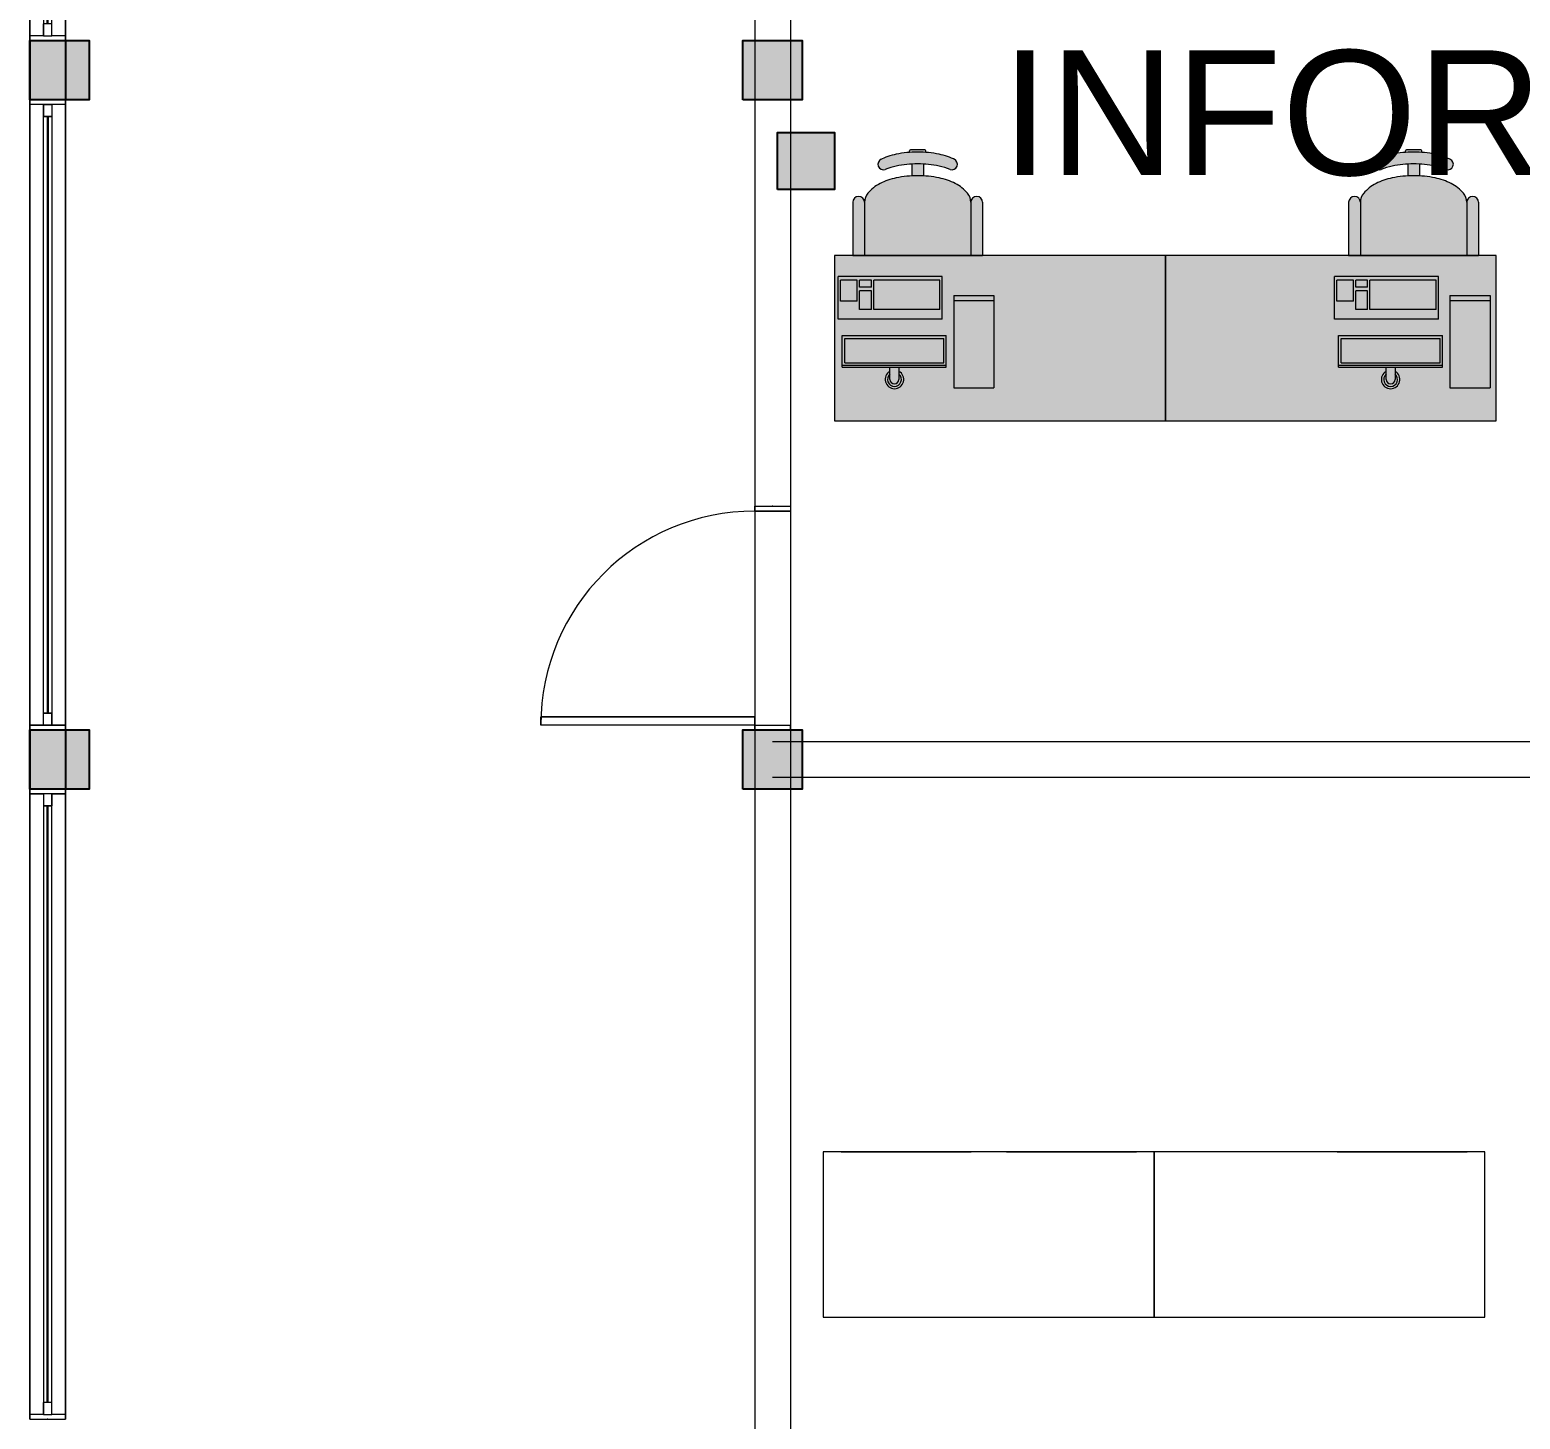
# Model space of a CAD drawing. Header units: metres. Extents: x 512 to 829, y -209 to 245.
# Drawn here: x 688.38 to 694.69, y -148.24 to -142.36 of the extents above; entities that cross this region are included whole.
import ezdxf

# ---------------------------------------------------------------- set-up
doc = ezdxf.new("R2010")
doc.units = ezdxf.units.M
doc.header["$LTSCALE"] = 0.508
doc.set_wipeout_variables(frame=1)
doc.header["$PDSIZE"] = -2
doc.linetypes.add('HIDDEN', pattern=[0.375, 0.25, -0.125])
for name, color, linetype, lineweight in [('AMB-NOVOS', 10, 'Continuous', 15), ('Demolir', 10, 'HIDDEN', 15), ('Hachuras', 1, 'Continuous', 18), ('MOBILIARIO', 252, 'Continuous', 18), ('None', 7, 'Continuous', 5), ('NãoImprimir', 7, 'Continuous', 5), ('Peitoris', 2, 'Continuous', 5), ('Telhado-Princ', 7, 'Continuous', 5)]:
    doc.layers.add(name, color=color, linetype=linetype, lineweight=lineweight)

# ---------------------------------------------------------------- blocks, each defined once
blk = doc.blocks.new('Grupo-4448')
at = {"color": 7, "linetype": 'Continuous', "lineweight": 5}
for points in [[(-1.325, 0.075), (-1.30595, 0.075), (-1.30595, -0.075), (-1.325, -0.075)], [(1.30595, 0.075), (1.325, 0.075), (1.325, -0.075), (1.30595, -0.075)]]:
    blk.add_wipeout(points, dxfattribs=at).dxf.layer = 'None'
at = {"layer": 'None', "color": 7, "linetype": 'Continuous', "lineweight": 5}
for points in [[(-1.325, 0.075), (-1.30595, 0.075), (-1.30595, -0.075), (-1.325, -0.075)], [(1.30595, 0.075), (1.325, 0.075), (1.325, -0.075), (1.30595, -0.075)]]:
    blk.add_lwpolyline(points, close=True, dxfattribs=at)
blk = doc.blocks.new('Grupo-4449')
at = {"layer": 'None', "color": 7}
blk.add_blockref('Grupo-4448', (0, 0), dxfattribs=at)
at = {"layer": 'None', "color": 7, "linetype": 'Continuous', "lineweight": 5}
for p, q in [((-1.325, 0.075), (-1.30595, 0.075)), ((-1.30595, 0.075), (-1.30595, -0.075)), ((1.325, 0.075), (1.30595, 0.075)), ((1.30595, 0.075), (1.30595, -0.075)), ((-1.325, -0.075), (-1.30595, -0.075)), ((1.325, -0.075), (1.30595, -0.075))]:
    blk.add_line(p, q, dxfattribs=at)
blk = doc.blocks.new('Grupo-4450')
at = {"layer": 'None', "color": 7, "linetype": 'Continuous', "lineweight": 5}
for p, q in [((-1.3059, 0.0175), (-1.3059, -0.0175)), ((1.3059, 0.0175), (1.3059, -0.0175))]:
    blk.add_line(p, q, dxfattribs=at)
blk = doc.blocks.new('Grupo-4451')
at = {"color": 7, "linetype": 'Continuous', "lineweight": 5}
for points in [[(-1.3059, 0.0175), (-1.2551, 0.0175), (-1.2551, -0.0175), (-1.3059, -0.0175)], [(1.2551, 0.0175), (1.3059, 0.0175), (1.3059, -0.0175), (1.2551, -0.0175)]]:
    blk.add_wipeout(points, dxfattribs=at).dxf.layer = 'None'
at = {"layer": 'None', "color": 7, "linetype": 'Continuous', "lineweight": 5}
for points in [[(-1.3059, 0.0175), (-1.2551, 0.0175), (-1.2551, -0.0175), (-1.3059, -0.0175)], [(1.2551, 0.0175), (1.3059, 0.0175), (1.3059, -0.0175), (1.2551, -0.0175)]]:
    blk.add_lwpolyline(points, close=True, dxfattribs=at)
blk = doc.blocks.new('Grupo-4452')
at = {"layer": 'None', "color": 7}
blk.add_blockref('Grupo-4450', (0, 0), dxfattribs=at)
at = {"color": 7, "linetype": 'Continuous', "lineweight": 5}
blk.add_wipeout([(-1.2551, 0.0175), (1.2551, 0.0175), (1.2551, -0.0175), (-1.2551, -0.0175)], dxfattribs=at).dxf.layer = 'None'
at = {"layer": 'None', "color": 7, "linetype": 'Continuous', "lineweight": 5}
blk.add_lwpolyline([(-1.2551, 0.0175), (1.2551, 0.0175), (1.2551, -0.0175), (-1.2551, -0.0175)], close=True, dxfattribs=at)
at = {"layer": 'None', "color": 7}
blk.add_blockref('Grupo-4451', (0, 0), dxfattribs=at)
at = {"layer": 'None', "color": 7, "linetype": 'Continuous', "lineweight": 5}
for p, q in [((-1.3059, 0.0175), (-1.2551, 0.0175)), ((-1.2551, 0.0175), (-1.2551, -0.0175)), ((1.3059, 0.0175), (1.2551, 0.0175)), ((1.2551, 0.0175), (1.2551, -0.0175)), ((-1.3059, -0.0175), (-1.2551, -0.0175)), ((1.3059, -0.0175), (1.2551, -0.0175))]:
    blk.add_line(p, q, dxfattribs=at)
blk = doc.blocks.new('Grupo-4453')
at = {"color": 7, "linetype": 'Continuous', "lineweight": 9}
blk.add_wipeout([(-1.25515, 0.000635), (1.25515, 0.000635), (1.25515, -0.000635), (-1.25515, -0.000635)], dxfattribs=at).dxf.layer = 'None'
blk = doc.blocks.new('Grupo-4454')
at = {"layer": 'None', "color": 7}
blk.add_blockref('Grupo-4453', (0, 0), dxfattribs=at)
at = {"layer": 'None', "color": 7, "linetype": 'Continuous', "lineweight": 25}
for p, q in [((-1.25515, 0.000635), (1.25515, 0.000635)), ((-1.25515, -0.000635), (1.25515, -0.000635))]:
    blk.add_line(p, q, dxfattribs=at)
blk = doc.blocks.new('Grupo-4455')
at = {"layer": 'None', "color": 7, "linetype": 'Continuous', "lineweight": 20}
for p, q in [((1.325, 0.075), (-1.325, 0.075)), ((1.325, -0.075), (-1.325, -0.075))]:
    blk.add_line(p, q, dxfattribs=at)
blk = doc.blocks.new('Window (2D)-383')
at = {"color": 7, "linetype": 'Continuous', "lineweight": 5}
blk.add_wipeout([(-1.325, 0.075), (1.325, 0.075), (1.325, -0.075), (-1.325, -0.075)], dxfattribs=at).dxf.layer = 'None'
at = {"layer": 'None', "color": 7}
blk.add_blockref('Grupo-4449', (0, 0), dxfattribs=at)
at = {"layer": 'None', "color": 7, "linetype": 'Continuous', "lineweight": 5}
for p, q in [((-1.325, 0.075), (1.325, 0.075)), ((-1.325, -0.075), (1.325, -0.075))]:
    blk.add_line(p, q, dxfattribs=at)
at = {"layer": 'NãoImprimir', "linetype": 'Continuous'}
for p in [(-1.325, 0), (1.325, 0)]:
    blk.add_point(p, dxfattribs=at)
at = {"layer": 'Peitoris'}
blk.add_blockref('Grupo-4452', (0, 0), dxfattribs=at)
blk.add_blockref('Grupo-4454', (0, 0), dxfattribs=at)
at = {"layer": 'Telhado-Princ'}
blk.add_blockref('Grupo-4455', (0, 0), dxfattribs=at)
blk = doc.blocks.new('Grupo-4456')
at = {"color": 7, "linetype": 'Continuous', "lineweight": 5}
for points in [[(-1.325, 0.075), (-1.30595, 0.075), (-1.30595, -0.075), (-1.325, -0.075)], [(1.30595, 0.075), (1.325, 0.075), (1.325, -0.075), (1.30595, -0.075)]]:
    blk.add_wipeout(points, dxfattribs=at).dxf.layer = 'None'
at = {"layer": 'None', "color": 7, "linetype": 'Continuous', "lineweight": 5}
for points in [[(-1.325, 0.075), (-1.30595, 0.075), (-1.30595, -0.075), (-1.325, -0.075)], [(1.30595, 0.075), (1.325, 0.075), (1.325, -0.075), (1.30595, -0.075)]]:
    blk.add_lwpolyline(points, close=True, dxfattribs=at)
blk = doc.blocks.new('Grupo-4457')
at = {"layer": 'None', "color": 7}
blk.add_blockref('Grupo-4456', (0, 0), dxfattribs=at)
at = {"layer": 'None', "color": 7, "linetype": 'Continuous', "lineweight": 5}
for p, q in [((-1.325, 0.075), (-1.30595, 0.075)), ((-1.30595, 0.075), (-1.30595, -0.075)), ((1.325, 0.075), (1.30595, 0.075)), ((1.30595, 0.075), (1.30595, -0.075)), ((-1.325, -0.075), (-1.30595, -0.075)), ((1.325, -0.075), (1.30595, -0.075))]:
    blk.add_line(p, q, dxfattribs=at)
blk = doc.blocks.new('Grupo-4458')
at = {"layer": 'None', "color": 7, "linetype": 'Continuous', "lineweight": 5}
for p, q in [((-1.3059, 0.0175), (-1.3059, -0.0175)), ((1.3059, 0.0175), (1.3059, -0.0175))]:
    blk.add_line(p, q, dxfattribs=at)
blk = doc.blocks.new('Grupo-4459')
at = {"color": 7, "linetype": 'Continuous', "lineweight": 5}
for points in [[(-1.3059, 0.0175), (-1.2551, 0.0175), (-1.2551, -0.0175), (-1.3059, -0.0175)], [(1.2551, 0.0175), (1.3059, 0.0175), (1.3059, -0.0175), (1.2551, -0.0175)]]:
    blk.add_wipeout(points, dxfattribs=at).dxf.layer = 'None'
at = {"layer": 'None', "color": 7, "linetype": 'Continuous', "lineweight": 5}
for points in [[(-1.3059, 0.0175), (-1.2551, 0.0175), (-1.2551, -0.0175), (-1.3059, -0.0175)], [(1.2551, 0.0175), (1.3059, 0.0175), (1.3059, -0.0175), (1.2551, -0.0175)]]:
    blk.add_lwpolyline(points, close=True, dxfattribs=at)
blk = doc.blocks.new('Grupo-4460')
at = {"layer": 'None', "color": 7}
blk.add_blockref('Grupo-4458', (0, 0), dxfattribs=at)
at = {"color": 7, "linetype": 'Continuous', "lineweight": 5}
blk.add_wipeout([(-1.2551, 0.0175), (1.2551, 0.0175), (1.2551, -0.0175), (-1.2551, -0.0175)], dxfattribs=at).dxf.layer = 'None'
at = {"layer": 'None', "color": 7, "linetype": 'Continuous', "lineweight": 5}
blk.add_lwpolyline([(-1.2551, 0.0175), (1.2551, 0.0175), (1.2551, -0.0175), (-1.2551, -0.0175)], close=True, dxfattribs=at)
at = {"layer": 'None', "color": 7}
blk.add_blockref('Grupo-4459', (0, 0), dxfattribs=at)
at = {"layer": 'None', "color": 7, "linetype": 'Continuous', "lineweight": 5}
for p, q in [((-1.3059, 0.0175), (-1.2551, 0.0175)), ((-1.2551, 0.0175), (-1.2551, -0.0175)), ((1.3059, 0.0175), (1.2551, 0.0175)), ((1.2551, 0.0175), (1.2551, -0.0175)), ((-1.3059, -0.0175), (-1.2551, -0.0175)), ((1.3059, -0.0175), (1.2551, -0.0175))]:
    blk.add_line(p, q, dxfattribs=at)
blk = doc.blocks.new('Grupo-4461')
at = {"color": 7, "linetype": 'Continuous', "lineweight": 9}
blk.add_wipeout([(-1.25515, 0.000635), (1.25515, 0.000635), (1.25515, -0.000635), (-1.25515, -0.000635)], dxfattribs=at).dxf.layer = 'None'
blk = doc.blocks.new('Grupo-4462')
at = {"layer": 'None', "color": 7}
blk.add_blockref('Grupo-4461', (0, 0), dxfattribs=at)
at = {"layer": 'None', "color": 7, "linetype": 'Continuous', "lineweight": 25}
for p, q in [((-1.25515, 0.000635), (1.25515, 0.000635)), ((-1.25515, -0.000635), (1.25515, -0.000635))]:
    blk.add_line(p, q, dxfattribs=at)
blk = doc.blocks.new('Grupo-4463')
at = {"layer": 'None', "color": 7, "linetype": 'Continuous', "lineweight": 20}
for p, q in [((1.325, 0.075), (-1.325, 0.075)), ((1.325, -0.075), (-1.325, -0.075))]:
    blk.add_line(p, q, dxfattribs=at)
blk = doc.blocks.new('Window (2D)-384')
at = {"color": 7, "linetype": 'Continuous', "lineweight": 5}
blk.add_wipeout([(-1.325, 0.075), (1.325, 0.075), (1.325, -0.075), (-1.325, -0.075)], dxfattribs=at).dxf.layer = 'None'
at = {"layer": 'None', "color": 7}
blk.add_blockref('Grupo-4457', (0, 0), dxfattribs=at)
at = {"layer": 'None', "color": 7, "linetype": 'Continuous', "lineweight": 5}
for p, q in [((-1.325, 0.075), (1.325, 0.075)), ((-1.325, -0.075), (1.325, -0.075))]:
    blk.add_line(p, q, dxfattribs=at)
at = {"layer": 'NãoImprimir', "linetype": 'Continuous'}
for p in [(-1.325, 0), (1.325, 0)]:
    blk.add_point(p, dxfattribs=at)
at = {"layer": 'Peitoris'}
blk.add_blockref('Grupo-4460', (0, 0), dxfattribs=at)
blk.add_blockref('Grupo-4462', (0, 0), dxfattribs=at)
at = {"layer": 'Telhado-Princ'}
blk.add_blockref('Grupo-4463', (0, 0), dxfattribs=at)
blk = doc.blocks.new('Grupo-4464')
at = {"color": 7, "linetype": 'Continuous', "lineweight": 5}
for points in [[(-1.325, 0.075), (-1.30595, 0.075), (-1.30595, -0.075), (-1.325, -0.075)], [(1.30595, 0.075), (1.325, 0.075), (1.325, -0.075), (1.30595, -0.075)]]:
    blk.add_wipeout(points, dxfattribs=at).dxf.layer = 'None'
at = {"layer": 'None', "color": 7, "linetype": 'Continuous', "lineweight": 5}
for points in [[(-1.325, 0.075), (-1.30595, 0.075), (-1.30595, -0.075), (-1.325, -0.075)], [(1.30595, 0.075), (1.325, 0.075), (1.325, -0.075), (1.30595, -0.075)]]:
    blk.add_lwpolyline(points, close=True, dxfattribs=at)
blk = doc.blocks.new('Grupo-4465')
at = {"layer": 'None', "color": 7}
blk.add_blockref('Grupo-4464', (0, 0), dxfattribs=at)
at = {"layer": 'None', "color": 7, "linetype": 'Continuous', "lineweight": 5}
for p, q in [((-1.325, 0.075), (-1.30595, 0.075)), ((-1.30595, 0.075), (-1.30595, -0.075)), ((1.325, 0.075), (1.30595, 0.075)), ((1.30595, 0.075), (1.30595, -0.075)), ((-1.325, -0.075), (-1.30595, -0.075)), ((1.325, -0.075), (1.30595, -0.075))]:
    blk.add_line(p, q, dxfattribs=at)
blk = doc.blocks.new('Grupo-4466')
at = {"layer": 'None', "color": 7, "linetype": 'Continuous', "lineweight": 5}
for p, q in [((-1.3059, 0.0175), (-1.3059, -0.0175)), ((1.3059, 0.0175), (1.3059, -0.0175))]:
    blk.add_line(p, q, dxfattribs=at)
blk = doc.blocks.new('Grupo-4467')
at = {"color": 7, "linetype": 'Continuous', "lineweight": 5}
for points in [[(-1.3059, 0.0175), (-1.2551, 0.0175), (-1.2551, -0.0175), (-1.3059, -0.0175)], [(1.2551, 0.0175), (1.3059, 0.0175), (1.3059, -0.0175), (1.2551, -0.0175)]]:
    blk.add_wipeout(points, dxfattribs=at).dxf.layer = 'None'
at = {"layer": 'None', "color": 7, "linetype": 'Continuous', "lineweight": 5}
for points in [[(-1.3059, 0.0175), (-1.2551, 0.0175), (-1.2551, -0.0175), (-1.3059, -0.0175)], [(1.2551, 0.0175), (1.3059, 0.0175), (1.3059, -0.0175), (1.2551, -0.0175)]]:
    blk.add_lwpolyline(points, close=True, dxfattribs=at)
blk = doc.blocks.new('Grupo-4468')
at = {"layer": 'None', "color": 7}
blk.add_blockref('Grupo-4466', (0, 0), dxfattribs=at)
at = {"color": 7, "linetype": 'Continuous', "lineweight": 5}
blk.add_wipeout([(-1.2551, 0.0175), (1.2551, 0.0175), (1.2551, -0.0175), (-1.2551, -0.0175)], dxfattribs=at).dxf.layer = 'None'
at = {"layer": 'None', "color": 7, "linetype": 'Continuous', "lineweight": 5}
blk.add_lwpolyline([(-1.2551, 0.0175), (1.2551, 0.0175), (1.2551, -0.0175), (-1.2551, -0.0175)], close=True, dxfattribs=at)
at = {"layer": 'None', "color": 7}
blk.add_blockref('Grupo-4467', (0, 0), dxfattribs=at)
at = {"layer": 'None', "color": 7, "linetype": 'Continuous', "lineweight": 5}
for p, q in [((-1.3059, 0.0175), (-1.2551, 0.0175)), ((-1.2551, 0.0175), (-1.2551, -0.0175)), ((1.3059, 0.0175), (1.2551, 0.0175)), ((1.2551, 0.0175), (1.2551, -0.0175)), ((-1.3059, -0.0175), (-1.2551, -0.0175)), ((1.3059, -0.0175), (1.2551, -0.0175))]:
    blk.add_line(p, q, dxfattribs=at)
blk = doc.blocks.new('Grupo-4469')
at = {"color": 7, "linetype": 'Continuous', "lineweight": 9}
blk.add_wipeout([(-1.25515, 0.000635), (1.25515, 0.000635), (1.25515, -0.000635), (-1.25515, -0.000635)], dxfattribs=at).dxf.layer = 'None'
blk = doc.blocks.new('Grupo-4470')
at = {"layer": 'None', "color": 7}
blk.add_blockref('Grupo-4469', (0, 0), dxfattribs=at)
at = {"layer": 'None', "color": 7, "linetype": 'Continuous', "lineweight": 25}
for p, q in [((-1.25515, 0.000635), (1.25515, 0.000635)), ((-1.25515, -0.000635), (1.25515, -0.000635))]:
    blk.add_line(p, q, dxfattribs=at)
blk = doc.blocks.new('Grupo-4471')
at = {"layer": 'None', "color": 7, "linetype": 'Continuous', "lineweight": 20}
for p, q in [((1.325, 0.075), (-1.325, 0.075)), ((1.325, -0.075), (-1.325, -0.075))]:
    blk.add_line(p, q, dxfattribs=at)
blk = doc.blocks.new('Window (2D)-385')
at = {"color": 7, "linetype": 'Continuous', "lineweight": 5}
blk.add_wipeout([(-1.325, 0.075), (1.325, 0.075), (1.325, -0.075), (-1.325, -0.075)], dxfattribs=at).dxf.layer = 'None'
at = {"layer": 'None', "color": 7}
blk.add_blockref('Grupo-4465', (0, 0), dxfattribs=at)
at = {"layer": 'None', "color": 7, "linetype": 'Continuous', "lineweight": 5}
for p, q in [((-1.325, 0.075), (1.325, 0.075)), ((-1.325, -0.075), (1.325, -0.075))]:
    blk.add_line(p, q, dxfattribs=at)
at = {"layer": 'NãoImprimir', "linetype": 'Continuous'}
for p in [(-1.325, 0), (1.325, 0)]:
    blk.add_point(p, dxfattribs=at)
at = {"layer": 'Peitoris'}
blk.add_blockref('Grupo-4468', (0, 0), dxfattribs=at)
blk.add_blockref('Grupo-4470', (0, 0), dxfattribs=at)
at = {"layer": 'Telhado-Princ'}
blk.add_blockref('Grupo-4471', (0, 0), dxfattribs=at)
blk = doc.blocks.new('Grupo-4560')
at = {"layer": 'None', "color": 7, "linetype": 'Continuous', "lineweight": 5}
for p, q in [((-0.47, 0.075), (-0.47, -0.075)), ((0.47, 0.075), (0.47, -0.075))]:
    blk.add_line(p, q, dxfattribs=at)
blk = doc.blocks.new('Grupo-4561')
at = {"layer": 'None', "color": 7, "linetype": 'Continuous', "lineweight": 5}
for points in [[(-0.47, 0.075), (-0.45, 0.075), (-0.45, -0.075), (-0.47, -0.075)], [(0.45, 0.075), (0.47, 0.075), (0.47, -0.075), (0.45, -0.075)]]:
    blk.add_lwpolyline(points, close=True, dxfattribs=at)
blk = doc.blocks.new('Grupo-4562')
at = {"layer": 'None', "color": 7, "linetype": 'Continuous', "lineweight": 5}
for p, q in [((-0.47, 0.075), (-0.45, 0.075)), ((-0.45, 0.075), (-0.45, -0.075)), ((0.47, 0.075), (0.45, 0.075)), ((0.45, 0.075), (0.45, -0.075)), ((-0.47, -0.075), (-0.45, -0.075)), ((0.47, -0.075), (0.45, -0.075))]:
    blk.add_line(p, q, dxfattribs=at)
at = {"layer": 'None', "color": 7}
for name in ['Grupo-4560', 'Grupo-4561']:
    blk.add_blockref(name, (0, 0), dxfattribs=at)
blk = doc.blocks.new('Grupo-4563')
at = {"layer": 'None', "color": 7, "linetype": 'Continuous', "lineweight": 5}
blk.add_arc((-0.45, 0.075), 0.9, 0, 90, dxfattribs=at)
blk = doc.blocks.new('Grupo-4564')
at = {"layer": 'None', "color": 7, "linetype": 'Continuous', "lineweight": 5}
blk.add_lwpolyline([(-0.45, 0.075), (-0.45, 0.975), (-0.415, 0.975), (-0.415, 0.075)], close=True, dxfattribs=at)
blk = doc.blocks.new('Grupo-4565')
at = {"layer": 'None', "color": 7, "linetype": 'Continuous', "lineweight": 5}
for p, q in [((-0.45, 0.075), (-0.45, 0.975)), ((-0.45, 0.975), (-0.415, 0.975)), ((-0.415, 0.075), (-0.415, 0.975)), ((-0.45, 0.075), (-0.415, 0.075))]:
    blk.add_line(p, q, dxfattribs=at)
at = {"layer": 'None', "color": 7}
blk.add_blockref('Grupo-4564', (0, 0), dxfattribs=at)
blk = doc.blocks.new('Grupo-4566')
at = {"layer": 'Peitoris', "color": 7}
blk.add_blockref('Grupo-4565', (0, 0), dxfattribs=at)
blk = doc.blocks.new('Grupo-4567')
at = {"layer": 'None', "color": 7, "linetype": 'Continuous', "lineweight": 5}
for p, q in [((0.47, 0.075), (-0.47, 0.075)), ((0.47, -0.075), (-0.47, -0.075))]:
    blk.add_line(p, q, dxfattribs=at)
blk = doc.blocks.new('Door (2D)-160')
at = {"layer": 'NãoImprimir', "color": 7, "linetype": 'Continuous', "lineweight": 5}
for p in [(-0.47, 0), (0.47, 0)]:
    blk.add_point(p, dxfattribs=at)
at = {"layer": 'None', "color": 7}
for name in ['Grupo-4566', 'Grupo-4562']:
    blk.add_blockref(name, (0, 0), dxfattribs=at)
at = {"layer": 'Peitoris', "color": 7}
blk.add_blockref('Grupo-4563', (0, 0), dxfattribs=at)
at = {"layer": 'Telhado-Princ', "color": 7}
blk.add_blockref('Grupo-4567', (0, 0), dxfattribs=at)
blk = doc.blocks.new('Grupo-4859')
at = {"layer": 'None', "linetype": 'Continuous', "lineweight": 0}
for points in [[(-29.0139, -68.5987), (-29.0139, -68.3487), (-28.7639, -68.3487), (-28.7639, -68.5987)], [(-26.0139, -68.5987), (-26.0139, -68.3487), (-25.7639, -68.3487), (-25.7639, -68.5987)], [(-29.0139, -71.4987), (-29.0139, -71.2487), (-28.7639, -71.2487), (-28.7639, -71.4987)], [(-26.0139, -71.4987), (-26.0139, -71.2487), (-25.7639, -71.2487), (-25.7639, -71.4987)]]:
    blk.add_hatch(color=255, dxfattribs=at).paths.add_polyline_path(points)
at = {"layer": 'None', "color": 7, "linetype": 'Continuous', "lineweight": 25}
for points in [[(-29.0139, -68.5987), (-29.0139, -68.3487), (-28.7639, -68.3487), (-28.7639, -68.5987)], [(-26.0139, -68.5987), (-26.0139, -68.3487), (-25.7639, -68.3487), (-25.7639, -68.5987)], [(-29.0139, -71.4987), (-29.0139, -71.2487), (-28.7639, -71.2487), (-28.7639, -71.4987)], [(-26.0139, -71.4987), (-26.0139, -71.2487), (-25.7639, -71.2487), (-25.7639, -71.4987)]]:
    blk.add_lwpolyline(points, close=True, dxfattribs=at)
blk = doc.blocks.new('monitor')
at = {"layer": 'MOBILIARIO'}
for p, q in [((0.2202, 0.1342), (-0.2202, 0.1342)), ((-0.2202, 0.1342), (-0.2202, 0)), ((-0.0198, 0.1342), (-0.0198, 0.1859)), ((0.0185, 0.1859), (0.0185, 0.1342)), ((0.2202, 0.1342), (0.2202, 0)), ((0.2202, 0.1256), (-0.2202, 0.1256)), ((0.2089, 0.116), (-0.2101, 0.116)), ((-0.2101, 0.116), (-0.2101, 0.0121)), ((0.2089, 0.116), (0.2089, 0.0121)), ((0.2202, 0), (-0.2202, 0)), ((0.2089, 0.0121), (-0.2101, 0.0121))]:
    blk.add_line(p, q, dxfattribs=at)
for radius, start, end in [(0.0392, 299.31433, 240.68567), (0.0292, 311.09871, 228.90129), (0.0192, 0, 180)]:
    blk.add_arc((-0.0007, 0.1859), radius, start, end, dxfattribs=at)
blk = doc.blocks.new('computador')
at = {"layer": 'MOBILIARIO'}
for p, q in [((0, -0.39), (0, 0)), ((0.17, 0), (0, 0)), ((0.17, -0.39), (0.17, 0)), ((0.2187, -0.2908), (0.2187, -0.4708)), ((0.2187, -0.2908), (0.6587, -0.2908)), ((0.6587, -0.2908), (0.6587, -0.4708)), ((0.17, -0.37), (0, -0.37)), ((0.2287, -0.3308), (0.2287, -0.4558)), ((0.2287, -0.3308), (0.5087, -0.3308)), ((0.5087, -0.3308), (0.5087, -0.4558)), ((0.5187, -0.3308), (0.5187, -0.4108)), ((0.5187, -0.3308), (0.5687, -0.3308)), ((0.5687, -0.3308), (0.5687, -0.4108)), ((0.5787, -0.3658), (0.5787, -0.4558)), ((0.5787, -0.3658), (0.6487, -0.3658)), ((0.6487, -0.3658), (0.6487, -0.4558)), ((0.17, -0.39), (0, -0.39)), ((0.5187, -0.4108), (0.5687, -0.4108)), ((0.5187, -0.4258), (0.5187, -0.4558)), ((0.5187, -0.4258), (0.5687, -0.4258)), ((0.5687, -0.4258), (0.5687, -0.4558)), ((0.2187, -0.4708), (0.6587, -0.4708)), ((0.2287, -0.4558), (0.5087, -0.4558)), ((0.5187, -0.4558), (0.5687, -0.4558)), ((0.5787, -0.4558), (0.6487, -0.4558))]:
    blk.add_line(p, q, dxfattribs=at)
blk.add_blockref('monitor', (0.4217, -0.2212), dxfattribs=at)

msp = doc.modelspace()

# ---------------------------------------------------------------- hatches: boundary and pattern name
at = {"layer": 'Demolir', "linetype": 'Continuous', "lineweight": 0, "true_color": 0x7aafdf}
h = msp.add_hatch(color=143, dxfattribs=at)
h.dxf.hatch_style = 1
h.paths.add_polyline_path([(692.3606, -143.087, 0.174705), (692.3469, -143.0489, 0.104203), (692.2947, -143.0075, 0.064948), (692.2266, -142.9839, 0.051099), (692.1356, -142.9745, 0.051099), (692.0446, -142.9839, 0.064948), (691.9765, -143.0075, 0.104203), (691.9244, -143.0489, 0.174705), (691.9106, -143.087), (691.9106, -143.312), (692.3606, -143.312)])
h.paths.add_polyline_path([(692.4106, -143.087, 1), (692.3606, -143.087), (692.3606, -143.312), (692.4106, -143.312)])
h.paths.add_polyline_path([(691.9106, -143.087, 1), (691.8606, -143.087), (691.8606, -143.312), (691.9106, -143.312)])
h.paths.add_polyline_path([(692.2266, -142.8839, 0.051099), (692.1356, -142.8745, 0.051099), (692.0446, -142.8839, 0.062667), (691.9788, -142.9064, 0.930498), (691.9987, -142.9476, -0.043138), (692.0446, -142.9339, -0.051099), (692.1356, -142.9245, -0.051099), (692.2266, -142.9339, -0.043138), (692.2726, -142.9476, 0.930498), (692.2925, -142.9064, 0.062667)])
h.paths.add_polyline_path([(692.1606, -142.9252, 0.013937), (692.1356, -142.9245, 0.013937), (692.1106, -142.9252), (692.1106, -142.9752, -0.013937), (692.1356, -142.9745, -0.013937), (692.1606, -142.9752)])
h.paths.add_polyline_path([(692.1656, -142.8645), (692.1056, -142.8645, 0.414214), (692.1006, -142.8695), (692.1006, -142.8759, -0.019523), (692.1356, -142.8745, -0.019523), (692.1706, -142.8759), (692.1706, -142.8695, 0.414214)])
h = msp.add_hatch(color=143, dxfattribs=at)
h.dxf.hatch_style = 1
h.paths.add_polyline_path([(694.4607, -143.087, 0.174705), (694.447, -143.0489, 0.104203), (694.3948, -143.0075, 0.064948), (694.3267, -142.9839, 0.051099), (694.2357, -142.9745, 0.051099), (694.1447, -142.9839, 0.064948), (694.0766, -143.0075, 0.104203), (694.0244, -143.0489, 0.174705), (694.0107, -143.087), (694.0107, -143.312), (694.4607, -143.312)])
h.paths.add_polyline_path([(694.5107, -143.087, 1), (694.4607, -143.087), (694.4607, -143.312), (694.5107, -143.312)])
h.paths.add_polyline_path([(694.0107, -143.087, 1), (693.9607, -143.087), (693.9607, -143.312), (694.0107, -143.312)])
h.paths.add_polyline_path([(694.3267, -142.8839, 0.051099), (694.2357, -142.8745, 0.051099), (694.1447, -142.8839, 0.062667), (694.0789, -142.9064, 0.930498), (694.0987, -142.9476, -0.043138), (694.1447, -142.9339, -0.051099), (694.2357, -142.9245, -0.051099), (694.3267, -142.9339, -0.043138), (694.3727, -142.9476, 0.930498), (694.3925, -142.9064, 0.062667)])
h.paths.add_polyline_path([(694.2607, -142.9252, 0.013937), (694.2357, -142.9245, 0.013937), (694.2107, -142.9252), (694.2107, -142.9752, -0.013937), (694.2357, -142.9745, -0.013937), (694.2607, -142.9752)])
h.paths.add_polyline_path([(694.2657, -142.8645), (694.2057, -142.8645, 0.414214), (694.2007, -142.8695), (694.2007, -142.8759, -0.019523), (694.2357, -142.8745, -0.019523), (694.2707, -142.8759), (694.2707, -142.8695, 0.414214)])
at = {"layer": 'Hachuras', "linetype": 'Continuous', "lineweight": 0, "true_color": 0xfef5dc}
h = msp.add_hatch(color=7, dxfattribs=at)
h.dxf.hatch_style = 1
h.paths.add_polyline_path([(693.1852, -143.312), (691.7852, -143.312), (691.7852, -144.012), (693.1852, -144.012)])
h.paths.add_polyline_path([(694.5852, -143.312), (693.1852, -143.312), (693.1852, -144.012), (694.5852, -144.012)])
at = {"layer": 'None', "linetype": 'Continuous', "lineweight": 0}
msp.add_hatch(color=255, dxfattribs=at).paths.add_polyline_path([(691.544, -143.0329), (691.544, -142.7917), (691.7852, -142.7917), (691.7852, -143.0329)])

# ---------------------------------------------------------------- linework, layer by layer
at = {"layer": 'MOBILIARIO', "linetype": 'Continuous', "lineweight": 0}
for p, q in [((692.1017, -142.8759), (692.1017, -142.8695)), ((692.1667, -142.8645), (692.1067, -142.8645)), ((692.1717, -142.8759), (692.1717, -142.8695)), ((694.2007, -142.8759), (694.2007, -142.8695)), ((694.2657, -142.8645), (694.2057, -142.8645)), ((694.2707, -142.8759), (694.2707, -142.8695)), ((692.1117, -142.9252), (692.1117, -142.9752)), ((692.1617, -142.9252), (692.1617, -142.9752)), ((694.2107, -142.9252), (694.2107, -142.9752)), ((694.2607, -142.9252), (694.2607, -142.9752)), ((691.8617, -143.087), (691.8617, -143.312)), ((691.9117, -143.087), (691.9117, -143.312)), ((692.3617, -143.087), (692.3617, -143.312)), ((692.4117, -143.087), (692.4117, -143.312)), ((693.9607, -143.087), (693.9607, -143.312)), ((694.0107, -143.087), (694.0107, -143.312)), ((694.4607, -143.087), (694.4607, -143.312)), ((694.5107, -143.087), (694.5107, -143.312)), ((692.4097, -143.312), (691.8597, -143.312)), ((691.8617, -143.312), (692.4117, -143.312)), ((693.9607, -143.312), (694.5107, -143.312)), ((692.3615, -147.1044), (691.8115, -147.1044)), ((691.8135, -147.1044), (692.3635, -147.1044)), ((692.5125, -147.1044), (693.0625, -147.1044)), ((693.7615, -147.1044), (693.2115, -147.1044)), ((693.7615, -147.1044), (693.2115, -147.1044)), ((693.9125, -147.1044), (694.4625, -147.1044))]:
    msp.add_line(p, q, dxfattribs=at)
for points in [[(693.1852, -143.312), (691.7852, -143.312), (691.7852, -144.012), (693.1852, -144.012)], [(694.5852, -143.312), (693.1852, -143.312), (693.1852, -144.012), (694.5852, -144.012)], [(693.137, -147.1044), (691.737, -147.1044), (691.737, -147.8044), (693.137, -147.8044)], [(694.537, -147.1044), (693.137, -147.1044), (693.137, -147.8044), (694.537, -147.8044)]]:
    msp.add_lwpolyline(points, close=True, dxfattribs=at)
for centre, radius, start, end in [((692.1067, -142.8695), 0.005, 90, 180), ((692.1667, -142.8695), 0.005, 0, 90), ((694.2057, -142.8695), 0.005, 90, 180), ((694.2657, -142.8695), 0.005, 0, 90), ((691.9913, -142.9263), 0.0229, 111.5813, 291.5813), ((692.1022, -143.1567), 0.2786, 101.70092, 116.56505), ((692.1022, -143.2067), 0.2786, 101.70092, 111.5813), ((692.1367, -143.3232), 0.4487, 90, 101.70092), ((692.1367, -143.3732), 0.4487, 90, 101.70092), ((692.1367, -143.3232), 0.4487, 78.29908, 90), ((692.1367, -143.3732), 0.4487, 78.29908, 90), ((692.1712, -143.1567), 0.2786, 63.43495, 78.29908), ((692.1712, -143.2067), 0.2786, 68.4187, 78.29908), ((692.2821, -142.9263), 0.0229, 248.4187, 68.4187), ((694.0903, -142.9263), 0.0229, 111.5813, 291.5813), ((694.2012, -143.1567), 0.2786, 101.70092, 116.56505), ((694.2012, -143.2067), 0.2786, 101.70092, 111.5813), ((694.2357, -143.3232), 0.4487, 90, 101.70092), ((694.2357, -143.3732), 0.4487, 90, 101.70092), ((694.2357, -143.3232), 0.4487, 78.29908, 90), ((694.2357, -143.3732), 0.4487, 78.29908, 90), ((694.2702, -143.1567), 0.2786, 63.43495, 78.29908), ((694.2702, -143.2067), 0.2786, 68.4187, 78.29908), ((694.3811, -142.9263), 0.0229, 248.4187, 68.4187), ((692.1022, -143.2567), 0.2786, 101.70092, 116.56505), ((692.1367, -143.4232), 0.4487, 90, 101.70092), ((692.1367, -143.4232), 0.4487, 78.29908, 90), ((692.1712, -143.2567), 0.2786, 63.43495, 78.29908), ((694.2012, -143.2567), 0.2786, 101.70092, 116.56505), ((694.2357, -143.4232), 0.4487, 90, 101.70092), ((694.2357, -143.4232), 0.4487, 78.29908, 90), ((694.2702, -143.2567), 0.2786, 63.43495, 78.29908), ((691.8867, -143.087), 0.025, 0, 180), ((691.9714, -143.087), 0.0597, 140.36073, 180), ((692.0499, -143.152), 0.1616, 116.56505, 140.36073), ((692.2235, -143.152), 0.1616, 39.63927, 63.43495), ((692.302, -143.087), 0.0597, 0, 39.63927), ((692.3867, -143.087), 0.025, 0, 180), ((693.9857, -143.087), 0.025, 0, 180), ((694.0704, -143.087), 0.0597, 140.36073, 180), ((694.1488, -143.152), 0.1616, 116.56505, 140.36073), ((694.3225, -143.152), 0.1616, 39.63927, 63.43495), ((694.401, -143.087), 0.0597, 0, 39.63927), ((694.4857, -143.087), 0.025, 0, 180)]:
    msp.add_arc(centre, radius, start, end, dxfattribs=at)
at = {"layer": 'None', "color": 7, "linetype": 'Continuous', "lineweight": 18}
for p, q in [((691.4469, -136.5677), (691.4469, -144.3735)), ((691.5978, -136.5677), (691.5978, -144.3735)), ((691.4469, -145.319), (691.4469, -154.0703)), ((691.5978, -145.319), (691.5978, -154.0703)), ((698.4127, -145.3693), (691.5223, -145.3693)), ((698.4127, -145.5202), (691.5223, -145.5202))]:
    msp.add_line(p, q, dxfattribs=at)
at = {"layer": 'None', "color": 7, "linetype": 'Continuous', "lineweight": 25}
for p, q in [((688.3789, -142.4019), (688.3789, -142.6534)), ((688.5298, -142.4019), (688.5298, -142.6534)), ((688.3789, -145.319), (688.3789, -145.5705)), ((688.5298, -145.319), (688.5298, -145.5705))]:
    msp.add_line(p, q, dxfattribs=at)
msp.add_lwpolyline([(691.544, -143.0329), (691.544, -142.7917), (691.7852, -142.7917), (691.7852, -143.0329)], close=True, dxfattribs=at)

# ---------------------------------------------------------------- block references
at = {"layer": 'Demolir', "linetype": 'Continuous', "lineweight": 0, "rotation": 180}
for p in [(692.4594, -143.8718), (694.5594, -143.8718)]:
    msp.add_blockref('computador', p, dxfattribs=at)
at = {"layer": 'None', "color": 7, "xscale": 1.005894640890275, "yscale": 1.005894640890275, "zscale": 1.005894640890275, "rotation": 90}
msp.add_blockref('Door (2D)-160', (691.5223, -144.8462), dxfattribs=at)

# ---------------------------------------------------------------- texts
at = {"layer": 'AMB-NOVOS', "linetype": 'Continuous', "lineweight": 0, "insert": (693.106, -138.9225), "char_height": 0.528095, "attachment_point": 1}
msp.add_mtext_dynamic_manual_height_columns('\\pi0.70309;{\\fArial|b0|i0|c0|p34;\\LN°:\\l 212\\P\\pi0.74109;\\LNOME: \\P\\pi-0.73116;\\lLABORATÓRIO \\P\\pi1.4257;DE \\P\\pi-0.61733;INFORMÁTICA}', width=3.779715, gutter_width=1.5088, heights=[0], dxfattribs=at)

# ---------------------------------------------------------------- next in the draw order: block references
at = {"layer": 'None', "color": 7, "yscale": 1.005894640890275, "zscale": 1.005894640890275, "rotation": 270}
for name, p, xscale in [('Window (2D)-385', (688.4543, -141.0691), -1.005894640890275), ('Window (2D)-384', (688.4543, -143.9862), 1.005894640890275), ('Window (2D)-383', (688.4543, -146.9033), -1.005894640890275)]:
    msp.add_blockref(name, p, dxfattribs=dict(at, xscale=xscale))

# ---------------------------------------------------------------- next in the draw order: block references
at = {"layer": 'None', "color": 7, "xscale": 1.005894640890275, "yscale": 1.005894640890275, "zscale": 1.005894640890275}
msp.add_blockref('Grupo-4859', (717.5638, -73.6503), dxfattribs=at)

doc.saveas('drawing.dxf')
